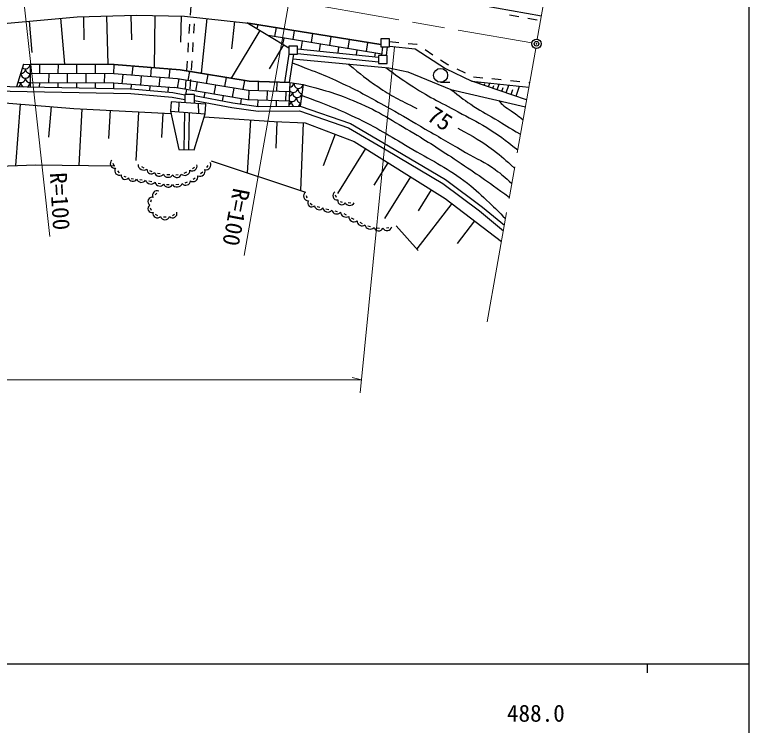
# Model space of a CAD drawing. Units: millimetres, scale not verified. Extents: x 40000 to 680000, y 20000 to 380000.
# Drawn here: x 499843 to 579000, y 198357 to 274960 of the extents above; entities that cross this region are included whole.
import ezdxf
from ezdxf.enums import TextEntityAlignment as Align

# ---------------------------------------------------------------- set-up
doc = ezdxf.new("R2010")
doc.units = ezdxf.units.MM
doc.header["$LTSCALE"] = 1000
doc.header["$PDMODE"] = 32
doc.header["$PDSIZE"] = 500
doc.linetypes.add('CHAIN', pattern=[18.5, 12, -1.5, 3.5, -1.5])
for name, color, linetype, lineweight in [('M-BGD', 7, 'Continuous', 25), ('M-BMK', 2, 'CHAIN', 13), ('M-BMK-SRVR', 3, 'Continuous', 25), ('M-STR-HTXT', 7, 'Continuous', 13), ('M-TTL-BAND', 7, 'Continuous', 25)]:
    doc.layers.add(name, color=color, linetype=linetype, lineweight=lineweight)
doc.layers.add('M-OTRS', color=6, linetype='Continuous')
doc.styles.add('ＭＳ ゴシック', font='')
doc.styles.get('ＭＳ ゴシック').set_extended_font_data('MS Gothic')

msp = doc.modelspace()

# ---------------------------------------------------------------- linework, layer by layer
at = {"layer": 'M-BGD'}
for p, q in [((518814, 275924), (518748, 274926)), ((507245, 274752), (507307, 272262)), ((509735, 274813), (509864, 269588)), ((512347, 274878), (512412, 272265)), ((514960, 274862), (514875, 269245)), ((517769, 274819), (517726, 272011)), ((553174, 274955), (554157, 274776)), ((501397, 274262), (501705, 270896)), ((504763, 274570), (505217, 269610)), ((518682, 273928), (518617, 272930)), ((519186, 273968), (519120, 272970)), ((520563, 274550), (519923, 268650)), ((523513, 274229), (523193, 271280)), ((529382, 271363), (524850, 274084)), ((539307, 271741), (525040, 274064)), ((526027, 273903), (525949, 273424)), ((555141, 274596), (556125, 274417)), ((526241, 273249), (523155, 268110)), ((528001, 273582), (527840, 272595)), ((529975, 273260), (529815, 272273)), ((539391, 270715), (527141, 272709)), ((528827, 272434), (528718, 271761)), ((531949, 272939), (531789, 271952)), ((533923, 272618), (533763, 271631)), ((518551, 271933), (518485, 270935)), ((519054, 271972), (518988, 270974)), ((528810, 271706), (527267, 269136)), ((530802, 272113), (530663, 271259)), ((532776, 271791), (532655, 271048)), ((535897, 272296), (535737, 271309)), ((537871, 271975), (537711, 270988)), ((540247, 272054), (541243, 271959)), ((542238, 271863), (543163, 271774)), ((543163, 271774), (543223, 271735)), ((530322, 271295), (539050, 270369)), ((530322, 270793), (539050, 269867)), ((534750, 271470), (534646, 270837)), ((536724, 271149), (536638, 270625)), ((538698, 270827), (538630, 270414)), ((539468, 271501), (539376, 270559)), ((539970, 271501), (539878, 270559)), ((544063, 271193), (544903, 270650)), ((518419, 269937), (518353, 268939)), ((518923, 269976), (518857, 268979)), ((529382, 270700), (528915, 267665)), ((529888, 270700), (529418, 267649)), ((545743, 270108), (546527, 269601)), ((500798, 269631), (500050, 267196)), ((501510, 269628), (501508, 267170)), ((510563, 269585), (501510, 269628)), ((502510, 269623), (502505, 268623)), ((504510, 269614), (504505, 268614)), ((506510, 269604), (506505, 268604)), ((508510, 269594), (508505, 268594)), ((510509, 269585), (510505, 268585)), ((517688, 269024), (510563, 269585)), ((512556, 269428), (512478, 268431)), ((514550, 269271), (514472, 268274)), ((546527, 269601), (546587, 269572)), ((510552, 268585), (501509, 268628)), ((503505, 268618), (503500, 267618)), ((505505, 268609), (505500, 267609)), ((507505, 268599), (507500, 267599)), ((509505, 268590), (509500, 267590)), ((517363, 268046), (510537, 268584)), ((511481, 268509), (511403, 267512)), ((513475, 268352), (513396, 267355)), ((516544, 269114), (516466, 268117)), ((525093, 267786), (517688, 269024)), ((518674, 268859), (518509, 267873)), ((520647, 268529), (520482, 267543)), ((547484, 269131), (548382, 268690)), ((510542, 267585), (501508, 267628)), ((502500, 267623), (502498, 267152)), ((504500, 267614), (504498, 267116)), ((506500, 267604), (506497, 267080)), ((508500, 267594), (508497, 267044)), ((510500, 267585), (510497, 267008)), ((517039, 267069), (510512, 267582)), ((515469, 268195), (515390, 267199)), ((517523, 268038), (517358, 267051)), ((525003, 266787), (517369, 268063)), ((518287, 267941), (518221, 266943)), ((518791, 267981), (518725, 266983)), ((519495, 267708), (519331, 266722)), ((522619, 268199), (522454, 267213)), ((524592, 267870), (524427, 266883)), ((529508, 267646), (525093, 267786)), ((526093, 267754), (526061, 266755)), ((528092, 267691), (528060, 266691)), ((529508, 267646), (529392, 265103)), ((545737, 267677), (546737, 267677)), ((555000, 265797), (549097, 267781)), ((549284, 268265), (550279, 268165)), ((549478, 267653), (549510, 267751)), ((549952, 267494), (550017, 267689)), ((550899, 267175), (551037, 267586)), ((551274, 268065), (552269, 267964)), ((553263, 267864), (554258, 267764)), ((555253, 267664), (555264, 267663)), ((512400, 267434), (512356, 266884)), ((514393, 267277), (514352, 266750)), ((516387, 267120), (516348, 266617)), ((524913, 265788), (517050, 267103)), ((518344, 266886), (518256, 266358)), ((521468, 267378), (521303, 266392)), ((523441, 267048), (523276, 266062)), ((529462, 266647), (525019, 266788)), ((525061, 266786), (525030, 265787)), ((530933, 267435), (530609, 265115)), ((550425, 267335), (550494, 267540)), ((551373, 267016), (551479, 267329)), ((551847, 266857), (552058, 267483)), ((552321, 266698), (552463, 267119)), ((552795, 266538), (553078, 267380)), ((553340, 266355), (553523, 266900)), ((553885, 266172), (554252, 267262)), ((520317, 266557), (520231, 266044)), ((522289, 266227), (522198, 265677)), ((527060, 266723), (527029, 265723)), ((529059, 266659), (529028, 265660)), ((500450, 265319), (499923, 258694)), ((517535, 265506), (517488, 264482)), ((518171, 265460), (518185, 265459)), ((519624, 265358), (519635, 264330)), ((524262, 265897), (524170, 265348)), ((529417, 265648), (524944, 265790)), ((526029, 265755), (526008, 265088)), ((528028, 265692), (528009, 265090)), ((503762, 265056), (503499, 261743)), ((507076, 264816), (506754, 258708)), ((510129, 264655), (509968, 261601)), ((513183, 264494), (512906, 259242)), ((518129, 264437), (518060, 260426)), ((518628, 264401), (518560, 260410)), ((515809, 264355), (515670, 261729)), ((525264, 263605), (524886, 257930)), ((528102, 263423), (527980, 260582)), ((530943, 263301), (530629, 256017)), ((534363, 262067), (533071, 258659)), ((537645, 260519), (534610, 255674)), ((510412, 258942), (510521, 258700)), ((521021, 259218), (531186, 255831)), ((540068, 259002), (538550, 256579)), ((510905, 258111), (511088, 257909)), ((513501, 258606), (513774, 258459)), ((514379, 258160), (514615, 258062)), ((519001, 258374), (519206, 258535)), ((520539, 258501), (520699, 258718)), ((511587, 257559), (511811, 257465)), ((512400, 257316), (512656, 257278)), ((515224, 257878), (515501, 257825)), ((516254, 257741), (516547, 257716)), ((517211, 257700), (517472, 257723)), ((518117, 257891), (518396, 258016)), ((519057, 257213), (519291, 257363)), ((519878, 257824), (520103, 258027)), ((542490, 257485), (539678, 252993)), ((513315, 257204), (513596, 257170)), ((514313, 257042), (514618, 256972)), ((515298, 256816), (515559, 256763)), ((516200, 256670), (516474, 256652)), ((517213, 256673), (517528, 256708)), ((518217, 256849), (518471, 256933)), ((515160, 255733), (514970, 255536)), ((544736, 256079), (543330, 253833)), ((514566, 254994), (514460, 254753)), ((531236, 255479), (531318, 255226)), ((534377, 255540), (534470, 255280)), ((514451, 254131), (514557, 253892)), ((531687, 254635), (531883, 254481)), ((532447, 254268), (532706, 254213)), ((534903, 254814), (535134, 254741)), ((535791, 254701), (536077, 254693)), ((546935, 254604), (543180, 249710)), ((514993, 253450), (515227, 253328)), ((516833, 253314), (517057, 253450)), ((533376, 254047), (533677, 253957)), ((534327, 253816), (534588, 253759)), ((535294, 253517), (535551, 253389)), ((515889, 253166), (516174, 253155)), ((536116, 253056), (536377, 252914)), ((537042, 252582), (537282, 252461)), ((549382, 252727), (547504, 250279)), ((537897, 252204), (538196, 252114)), ((538897, 251973), (539162, 251953)), ((539898, 251979), (540162, 252012)), ((540937, 252206), (543327, 249546))]:
    msp.add_line(p, q, dxfattribs=at)
for points in [[(535841, 279547), (537991, 278033), (546923, 276602), (556603, 274838)], [(497458, 273901), (506563, 274735), (512959, 274893), (518131, 274814), (525040, 274064), (539307, 271741)], [(540247, 271552), (542994, 271288), (546280, 269166), (549097, 267781), (555242, 267162)], [(529812, 270209), (540155, 269224), (542222, 268810), (546840, 266906), (554867, 265043)], [(500798, 269631), (510563, 269585), (517688, 269024), (525093, 267786), (529508, 267646), (530933, 267435)], [(457223, 263211), (466517, 262850), (475334, 262890), (480603, 263350), (485621, 264298), (490768, 265547), (495595, 266776), (512366, 266474), (516806, 266086), (518175, 265808)], [(457227, 263711), (466525, 263350), (475311, 263390), (480535, 263846), (485515, 264787), (490648, 266032), (495537, 267277), (512392, 266974), (516877, 266582), (518182, 266317)], [(519207, 265387), (519219, 266345), (518183, 266359), (518171, 265460)], [(519218, 266232), (523336, 265466), (526122, 265072), (530609, 265115), (536040, 263232), (540137, 260824), (546247, 257177), (550236, 254212), (552605, 252288)], [(454352, 262347), (463043, 261885), (470998, 261628), (478235, 262039), (483727, 262911), (495223, 265734), (506207, 264861), (516678, 264309)], [(519211, 265725), (523255, 264972), (526089, 264572), (530527, 264614), (535829, 262776), (539882, 260394), (545969, 256760), (549929, 253817), (552497, 251675)], [(516628, 264543), (517514, 260444), (519167, 260390), (520381, 264277)], [(520275, 263938), (527788, 263436), (531131, 263293), (536416, 261289), (546238, 255138), (552288, 250497)], [(447204, 249595), (451519, 248510), (455133, 247690), (457593, 247568), (461784, 248115), (464547, 249117), (472200, 252822), (477667, 255039), (482738, 256588), (486413, 257499), (492092, 258197), (497133, 258592), (502114, 258774), (510648, 258653)]]:
    msp.add_lwpolyline(points, dxfattribs=at)
for points in [[(539307, 271501), (540247, 271501), (540247, 272358), (539307, 272358)], [(529382, 270700), (530322, 270700), (530322, 271557), (529382, 271557)], [(539050, 269702), (539990, 269702), (539990, 270559), (539050, 270559)], [(516628, 264543), (520381, 264277), (520454, 265299), (516700, 265565)]]:
    msp.add_lwpolyline(points, close=True, dxfattribs=at)
msp.add_circle((545737, 268427), 750, dxfattribs=at)
for centre, radius, start, end in [((501010, 269630), 500, 229.00142, 359.72583), ((500005, 268635), 500, 321.60475, 359.72583), ((500507, 269133), 500, 268.17988, 359.72583), ((501005, 268630), 500, 179.72583, 359.72583), ((501507, 269128), 500, 179.72583, 270.18516), ((502005, 268626), 500, 179.72583, 187.21899), ((500502, 268133), 500, 234.59747, 359.72583), ((500000, 267635), 500, 297.80242, 359.72583), ((501000, 267630), 500, 179.72583, 243.45324), ((501502, 268128), 500, 179.72583, 270.6445), ((501000, 267630), 500, 294.48227, 359.72583), ((502000, 267626), 500, 179.72583, 190.23195), ((529449, 267654), 500, 274.17432, 351.60668), ((530439, 267508), 500, 171.60721, 351.60694), ((529871, 267087), 500, 216.4681, 351.60694), ((530860, 266941), 500, 171.60694, 262.46707), ((531428, 267362), 500, 171.60694, 172.46707), ((529725, 266097), 500, 232.25052, 351.60694), ((529304, 266665), 500, 285.98865, 351.60694), ((530293, 266519), 500, 171.60694, 351.60694), ((530714, 265951), 500, 171.60694, 263.32729), ((531282, 266373), 500, 171.60694, 181.98666), ((529158, 265676), 500, 298.70612, 351.60694), ((530147, 265530), 500, 171.60694, 237.57235), ((530147, 265530), 500, 303.5138, 351.60694), ((531136, 265384), 500, 171.60694, 186.1191), ((510652, 258911), 509, 131.83897, 275.46917), ((520465, 258765), 517, 255.76642, 31.29894), ((511119, 258148), 490, 148.59969, 295.87293), ((513764, 258835), 628, 182.77875, 301.06862), ((514560, 258269), 472, 176.69193, 318.93765), ((518172, 258196), 557, 227.38395, 0.20541), ((518994, 258624), 501, 238.08665, 18.58898), ((519798, 258102), 564, 247.84224, 16.70126), ((511754, 257627), 429, 169.14378, 324.38448), ((512568, 257467), 475, 190.90071, 331.3684), ((515438, 258077), 536, 192.70064, 325.85451), ((516407, 257997), 570, 202.83945, 328.22142), ((517329, 257887), 477, 203.38051, 347.88506), ((519074, 257484), 520, 234.5669, 10.57047), ((513502, 257437), 553, 200.87931, 324.49846), ((514530, 257311), 610, 198.6743, 316.39098), ((515465, 256987), 502, 191.19141, 326.17558), ((516370, 256875), 516, 198.87078, 334.2556), ((517332, 256987), 600, 214.05567, 338.76629), ((518281, 257070), 492, 217.61598, 358.94964), ((515198, 255485), 500, 68.14217, 205.41987), ((531479, 255412), 512, 124.92971, 270.6021), ((534603, 255467), 486, 121.77062, 277.15953), ((514658, 254821), 458, 78.92647, 236.27689), ((531856, 254670), 437, 148.19923, 313.31978), ((535075, 254891), 422, 167.17513, 334.19695), ((514631, 254065), 439, 121.19699, 285.76175), ((532640, 254419), 489, 187.90424, 325.37183), ((533594, 254253), 563, 191.43186, 318.34881), ((535944, 254941), 542, 205.51562, 331.79893), ((515201, 253528), 465, 165.72124, 318.72313), ((516865, 253524), 464, 223.98401, 17.25092), ((534533, 254012), 535, 194.42746, 318.64407), ((535530, 253741), 601, 187.86484, 300.58277), ((516044, 253377), 518, 197.53568, 340.11279), ((536404, 253203), 568, 177.94168, 305.39801), ((537248, 252718), 516, 177.61801, 310.09875), ((538148, 252414), 574, 189.03577, 317.56778), ((539059, 252169), 509, 196.30495, 334.96845), ((539973, 252200), 515, 208.52716, 346.2396)]:
    msp.add_arc(centre, radius, start, end, dxfattribs=at)
for points, knots in [([(529743, 269761), (532512, 268716), (533321, 268427), (535525, 267371), (537416, 266466), (538431, 265869), (540263, 264851), (541773, 264012), (542595, 263500), (544089, 262634), (545787, 261650), (546738, 261098), (548435, 260113), (549684, 259388), (550475, 259119), (551633, 258257), (552355, 257720), (552621, 257507), (553402, 256780)], [0, 0, 0, 0, 1, 1, 1, 2, 2, 2, 3, 3, 3, 4, 4, 4, 5, 5, 5, 6, 6, 6, 6]), ([(535817, 269637), (537223, 268435), (537674, 268073), (538961, 267203), (540522, 266148), (541168, 265856), (543182, 264865)], [0, 0, 0, 0, 1, 1, 1, 2, 2, 2, 2]), ([(539852, 269253), (541048, 268338), (541413, 268093), (542449, 267402), (544376, 266116), (545587, 265610), (547612, 264486), (548819, 263816), (549538, 263514), (550710, 262785), (552073, 261938), (552523, 261569), (554040, 260380)], [0, 0, 0, 0, 1, 1, 1, 2, 2, 2, 3, 3, 3, 4, 4, 4, 4]), ([(530933, 267435), (533637, 266719), (534512, 266460), (536696, 265542), (539227, 264479), (540493, 263558), (542861, 262171), (544730, 261077), (545732, 260389), (547538, 259195), (549762, 257724), (550469, 257205), (553137, 255290)], [0, 0, 0, 0, 1, 1, 1, 2, 2, 2, 3, 3, 3, 4, 4, 4, 4]), ([(546840, 266906), (547827, 266118), (548117, 265894), (548979, 265306), (549964, 264634), (550570, 264342), (551591, 263727), (552664, 263080), (553000, 262878), (554340, 262074)], [0, 0, 0, 0, 1, 1, 1, 2, 2, 2, 3, 3, 3, 3]), ([(530767, 266246), (533695, 265174), (534574, 264850), (536909, 263720), (539261, 262581), (540484, 261759), (542740, 260440), (545075, 259074), (546474, 258429), (548631, 256796), (549623, 256045), (550098, 255525), (551000, 254670), (551694, 254012), (551931, 253780), (552727, 252974)], [0, 0, 0, 0, 1, 1, 1, 2, 2, 2, 3, 3, 3, 4, 4, 4, 5, 5, 5, 5]), ([(552022, 265703), (552238, 265436), (552316, 265348), (552535, 265151), (552812, 264901), (553017, 264823), (553322, 264608), (553838, 264242), (554002, 264113), (554618, 263643)], [0, 0, 0, 0, 1, 1, 1, 2, 2, 2, 3, 3, 3, 3]), ([(547586, 262739), (549433, 261710), (550036, 261422), (551443, 260340), (552359, 259635), (552689, 259361), (553692, 258416)], [0, 0, 0, 0, 1, 1, 1, 2, 2, 2, 2])]:
    msp.add_open_spline(points, degree=3, knots=knots, dxfattribs=at)
at = {"layer": 'M-BMK'}
for p, q in [((556156, 272315), (564565, 319745)), ((529401, 276492), (555576, 271909)), ((550752, 241836), (555981, 271331))]:
    msp.add_line(p, q, dxfattribs=at)
at = {"layer": 'M-BMK-SRVR'}
msp.add_circle((556069, 271823), 500, dxfattribs=at)
at = {"layer": 'M-OTRS'}
msp.add_point((556069, 271823), dxfattribs=at)
at = {"layer": 'M-STR-HTXT'}
for p, q in [((500751, 277282), (503633, 251054)), ((529401, 276492), (524585, 248989)), ((540762, 271503), (537085, 234213)), ((377572, 235508), (537223, 235615)), ((537223, 235615), (536223, 235864))]:
    msp.add_line(p, q, dxfattribs=at)
at = {"layer": 'M-TTL-BAND'}
for p, q in [((579000, 20000), (579000, 370000)), ((40000, 205000), (579000, 205000)), ((568000, 205000), (568000, 204000))]:
    msp.add_line(p, q, dxfattribs=at)

# ---------------------------------------------------------------- texts
at = {"layer": 'M-BGD', "style": 'ＭＳ ゴシック'}
msp.add_text('75', height=1833, rotation=327.362, dxfattribs=at).set_placement((545677, 263766), align=Align.MIDDLE_CENTER)
at = {"layer": 'M-STR-HTXT', "style": 'ＭＳ ゴシック'}
for rotation, p in [(273.366, (504717, 254848)), (258.921, (523707, 253130))]:
    msp.add_text('R=100', height=1833, rotation=rotation, dxfattribs=at).set_placement(p, align=Align.MIDDLE_CENTER)
at = {"layer": 'M-TTL-BAND', "style": 'ＭＳ ゴシック'}
msp.add_text('488.0', height=1833, dxfattribs=at).set_placement((556000, 198195), align=Align.BOTTOM_CENTER)

doc.saveas('drawing.dxf')
